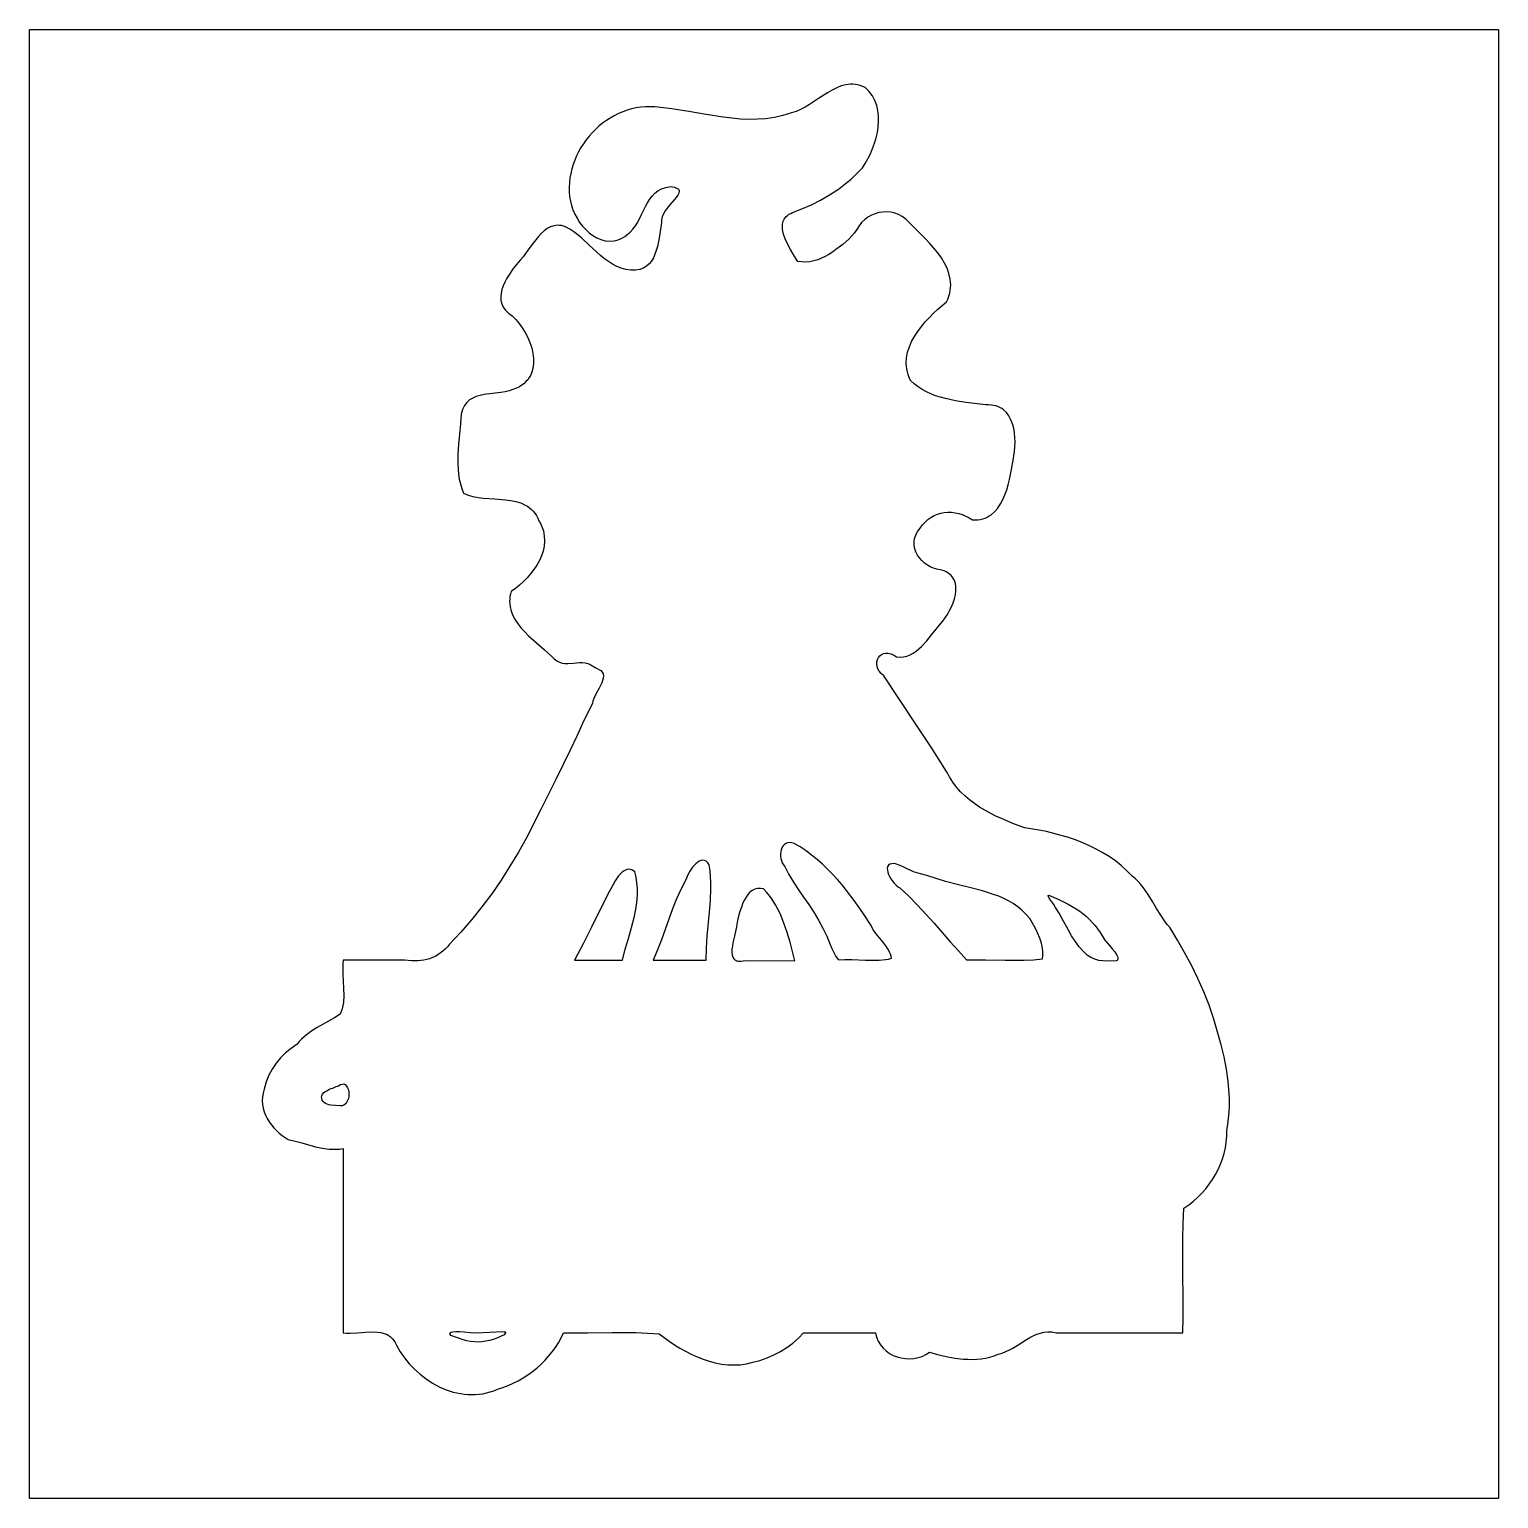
# Model space of a CAD drawing. Extents: x 0 to 100, y 0 to 100.
import ezdxf

# ---------------------------------------------------------------- set-up
doc = ezdxf.new("R2010")
doc.units = 0
doc.layers.add('[fixed]_BG', color=7, linetype='CONTINUOUS')
doc.layers.add('Edge.Cuts', color=7, linetype='CONTINUOUS')

msp = doc.modelspace()

# ---------------------------------------------------------------- linework, layer by layer
at = {"layer": '[fixed]_BG', "color": 7}
msp.add_lwpolyline([(0, 100), (100, 100), (100, 0), (0, 0)], close=True, dxfattribs=at)
at = {"layer": 'Edge.Cuts', "color": 1}
for points in [[(37.737303, 52.95251), (37.280792, 51.940126), (36.811786, 50.934585), (35.842844, 48.939207), (34.84356, 46.956741), (33.827017, 44.977554), (33.280079, 44.004045), (32.704947, 43.043004), (32.100487, 42.097999), (31.465562, 41.172599), (30.799038, 40.270371), (30.099781, 39.394882), (29.366655, 38.549703), (28.598526, 37.738398), (28.450641, 37.56127), (28.296186, 37.399915), (28.135347, 37.254079), (27.968319, 37.123512), (27.795292, 37.007959), (27.616459, 36.907168), (27.432008, 36.820888), (27.242136, 36.748868), (27.04703, 36.690868), (26.846884, 36.646608), (26.641889, 36.615848), (26.432236, 36.598338), (25.999724, 36.602038), (25.55088, 36.655728), (21.359549, 36.655728), (21.336739, 36.431111), (21.326229, 36.198586), (21.332629, 35.715915), (21.388779, 34.722747), (21.400549, 34.23664), (21.376159, 33.773774), (21.344479, 33.554867), (21.296639, 33.346342), (21.230269, 33.149725), (21.142999, 32.966542), (20.756768, 32.725208), (20.365669, 32.501295), (19.590297, 32.063726), (19.216737, 31.829067), (18.859736, 31.569827), (18.524652, 31.275503), (18.367003, 31.111905), (18.216842, 30.935597), (17.812848, 30.646981), (17.440373, 30.334066), (17.101472, 29.995486), (16.7982, 29.629874), (16.532612, 29.235862), (16.306763, 28.812083), (16.122709, 28.357168), (15.982506, 27.86975), (15.907376, 27.603034), (15.865206, 27.339571), (15.853976, 27.080151), (15.871696, 26.825557), (15.916386, 26.576575), (15.986056, 26.333992), (16.078706, 26.098592), (16.192335, 25.871163), (16.324959, 25.652489), (16.474579, 25.443356), (16.639205, 25.244548), (16.81684, 25.056854), (17.005495, 24.881057), (17.203175, 24.717942), (17.407886, 24.568298), (17.617636, 24.432908), (18.081198, 24.329137), (18.544103, 24.204219), (19.471643, 23.949651), (19.93813, 23.849359), (20.407659, 23.786639), (20.643854, 23.773959), (20.881157, 23.776059), (21.119681, 23.794999), (21.359546, 23.832499), (21.359546, 11.29208), (21.586336, 11.27083), (21.828046, 11.26683), (22.343359, 11.29206), (22.879736, 11.33083), (23.411431, 11.34619), (23.667476, 11.33355), (23.912696, 11.3012), (24.143871, 11.24453), (24.357784, 11.15891), (24.551217, 11.039734), (24.720949, 10.882377), (24.863765, 10.682224), (24.976442, 10.434659), (25.234768, 10.000084), (25.529489, 9.581933), (25.857735, 9.183767), (26.216629, 8.809143), (26.603301, 8.461628), (27.014875, 8.144781), (27.448479, 7.862163), (27.901238, 7.617337), (28.37028, 7.413862), (28.852733, 7.255302), (29.34572, 7.145216), (29.595266, 7.109456), (29.846368, 7.087166), (30.098668, 7.078866), (30.351806, 7.084766), (30.605423, 7.105496), (30.859158, 7.141456), (31.112657, 7.193106), (31.365553, 7.260886), (31.617493, 7.345246), (31.868116, 7.446609), (32.230446, 7.563583), (32.586514, 7.699542), (32.935317, 7.853943), (33.275842, 8.026242), (33.607085, 8.215901), (33.928037, 8.422367), (34.237692, 8.645105), (34.535041, 8.883567), (34.819077, 9.137212), (35.088792, 9.405496), (35.34318, 9.687875), (35.58123, 9.983807), (35.801939, 10.292744), (36.004296, 10.614148), (36.187297, 10.947474), (36.349931, 11.292177), (37.162167, 11.279577), (37.983069, 11.282077), (39.634151, 11.303277), (40.455976, 11.307477), (41.269748, 11.297577), (42.07129, 11.266367), (42.856421, 11.206557), (43.545013, 10.707444), (43.907212, 10.468766), (44.280048, 10.240779), (44.662544, 10.026057), (45.053726, 9.827179), (45.452618, 9.646721), (45.858249, 9.48726), (46.269637, 9.351374), (46.685813, 9.241639), (47.105798, 9.160639), (47.528618, 9.110939), (47.9533, 9.095119), (48.378868, 9.115769), (48.804346, 9.175449), (49.228759, 9.276741), (49.723817, 9.411334), (50.206101, 9.577775), (50.673092, 9.77691), (51.122265, 10.009584), (51.551101, 10.276638), (51.957076, 10.578921), (52.337669, 10.917274), (52.690358, 11.292544), (57.587938, 11.292544), (57.662718, 10.989645), (57.777129, 10.713421), (57.9271, 10.464429), (58.108556, 10.243219), (58.317421, 10.050345), (58.54962, 9.886363), (58.80108, 9.751827), (59.067726, 9.647287), (59.345486, 9.573297), (59.630281, 9.530417), (59.91804, 9.519197), (60.204687, 9.540187), (60.486148, 9.593937), (60.758348, 9.681017), (61.017213, 9.801969), (61.25867, 9.957348), (61.818533, 9.808873), (62.396381, 9.675252), (62.986984, 9.568107), (63.585114, 9.499057), (63.88537, 9.482447), (64.185545, 9.479747), (64.484991, 9.492367), (64.783049, 9.521757), (65.079069, 9.569397), (65.372398, 9.636747), (65.66238, 9.725237), (65.948361, 9.836324), (66.208823, 9.907124), (66.460157, 10.002044), (66.703897, 10.116476), (66.94158, 10.245837), (67.404921, 10.530992), (67.862474, 10.820798), (68.09292, 10.955977), (68.326528, 11.078553), (68.564836, 11.18394), (68.809378, 11.26755), (69.06169, 11.32479), (69.32331, 11.35107), (69.595778, 11.34177), (69.880623, 11.29238), (78.513929, 11.29238), (78.523829, 12.351436), (78.521829, 13.416381), (78.505169, 15.552443), (78.510669, 17.677598), (78.536229, 18.728907), (78.584779, 19.76888), (78.913527, 19.996875), (79.226501, 20.243134), (79.522909, 20.506672), (79.801958, 20.786509), (80.062863, 21.081663), (80.304831, 21.391148), (80.527073, 21.713984), (80.728797, 22.049189), (80.909214, 22.395777), (81.067534, 22.752769), (81.202965, 23.119182), (81.314719, 23.494033), (81.401999, 23.876339), (81.464019, 24.265119), (81.499999, 24.659389), (81.509099, 25.058166), (81.575429, 25.478914), (81.624399, 25.899357), (81.656709, 26.31937), (81.673079, 26.738827), (81.674279, 27.15761), (81.660869, 27.575595), (81.593299, 28.408671), (81.476039, 29.237088), (81.314889, 30.059827), (81.11545, 30.875918), (80.883394, 31.684376), (80.759607, 32.162752), (80.62119, 32.637717), (80.469018, 33.109121), (80.303963, 33.576817), (79.938701, 34.500497), (79.53235, 35.407542), (79.091997, 36.296837), (78.624588, 37.167172), (78.137112, 38.017364), (77.636563, 38.84623), (77.46434, 39.045819), (77.301909, 39.256227), (76.999547, 39.702332), (76.715273, 40.170864), (76.434924, 40.648087), (76.144334, 41.12026), (75.82934, 41.573646), (75.658265, 41.789), (75.475779, 41.994504), (75.280108, 42.188443), (75.069484, 42.369096), (74.703431, 42.738804), (74.318502, 43.082077), (73.916076, 43.399899), (73.497534, 43.693256), (73.064261, 43.963131), (72.617634, 44.210506), (72.159036, 44.436368), (71.689847, 44.6417), (71.211449, 44.827487), (70.725223, 44.99471), (70.232549, 45.144355), (69.73481, 45.277408), (69.233385, 45.394848), (68.729654, 45.497665), (67.720809, 45.663355), (66.938302, 45.956938), (66.157249, 46.282136), (65.772409, 46.459958), (65.394102, 46.649724), (65.02438, 46.85278), (64.665306, 47.070475), (64.31893, 47.304157), (63.987312, 47.555171), (63.672505, 47.824864), (63.376567, 48.114584), (63.101553, 48.425677), (62.84952, 48.759491), (62.622524, 49.117374), (62.422621, 49.50067), (61.366784, 51.139865), (60.29532, 52.777275), (58.150911, 55.997173), (57.979228, 56.148868), (57.848043, 56.309554), (57.755143, 56.475294), (57.698323, 56.642145), (57.675373, 56.806172), (57.684073, 56.963435), (57.722203, 57.109995), (57.787573, 57.241913), (57.877943, 57.35525), (57.991113, 57.44606), (58.124872, 57.51042), (58.277009, 57.54439), (58.445312, 57.544015), (58.627568, 57.505375), (58.821564, 57.424515), (59.02509, 57.297498), (59.268192, 57.274428), (59.501431, 57.290588), (59.725326, 57.342208), (59.940395, 57.425528), (60.147152, 57.536797), (60.346118, 57.672258), (60.537806, 57.828151), (60.722734, 58.00072), (61.074382, 58.380859), (61.405194, 58.782614), (61.719308, 59.175931), (62.02086, 59.530749), (62.179301, 59.72606), (62.336981, 59.944947), (62.489678, 60.183331), (62.633167, 60.437139), (62.763223, 60.702295), (62.875622, 60.97472), (62.966132, 61.250342), (63.030562, 61.525081), (63.064642, 61.794862), (63.064175, 62.055609), (63.024935, 62.303247), (62.942685, 62.533701), (62.884115, 62.641207), (62.813215, 62.742891), (62.729445, 62.838241), (62.632295, 62.926751), (62.521223, 63.007901), (62.395704, 63.081181), (62.255211, 63.146091), (62.099215, 63.202121), (61.845289, 63.241011), (61.598635, 63.310371), (61.36233, 63.407611), (61.139454, 63.530189), (60.933091, 63.675542), (60.746317, 63.841112), (60.582216, 64.024342), (60.443863, 64.222667), (60.334343, 64.433532), (60.256733, 64.654375), (60.214113, 64.882637), (60.209513, 65.115762), (60.246113, 65.351185), (60.326943, 65.58635), (60.455089, 65.818697), (60.633625, 66.045665), (60.790376, 66.270315), (60.964695, 66.468277), (61.154676, 66.639872), (61.358417, 66.785419), (61.574006, 66.90524), (61.799541, 66.99965), (62.033112, 67.06898), (62.272818, 67.11355), (62.516749, 67.13366), (62.763, 67.12956), (63.009664, 67.10175), (63.254835, 67.05046), (63.496609, 66.97599), (63.733075, 66.87868), (63.962331, 66.758847), (64.182471, 66.616812), (64.372749, 66.611312), (64.553785, 66.621312), (64.725835, 66.646202), (64.889153, 66.685282), (65.043994, 66.737832), (65.190612, 66.803162), (65.329262, 66.880562), (65.460198, 66.969342), (65.699954, 67.178177), (65.911911, 67.424051), (66.098113, 67.701337), (66.260594, 68.00441), (66.401394, 68.327644), (66.52255, 68.66541), (66.626101, 69.012084), (66.714081, 69.362037), (66.851494, 70.049281), (66.951094, 70.68213), (67.009684, 70.96605), (67.054014, 71.267302), (67.082144, 71.580768), (67.092184, 71.901327), (67.082184, 72.223861), (67.050284, 72.54325), (66.994554, 72.854375), (66.913064, 73.152119), (66.803909, 73.431359), (66.66517, 73.686978), (66.494935, 73.913858), (66.291288, 74.106878), (66.176337, 74.189088), (66.052314, 74.260918), (65.918983, 74.321718), (65.776102, 74.370858), (65.62343, 74.407688), (65.460732, 74.431578), (65.287765, 74.441878), (65.104293, 74.437878), (63.730434, 74.611295), (63.032434, 74.721929), (62.34518, 74.868351), (62.009829, 74.959621), (61.682262, 75.065431), (61.364181, 75.187627), (61.05728, 75.328072), (60.763262, 75.488622), (60.483824, 75.671142), (60.220666, 75.877488), (59.975489, 76.10952), (59.886629, 76.305425), (59.814829, 76.500799), (59.759449, 76.69551), (59.719839, 76.889425), (59.695369, 77.082405), (59.685369, 77.274317), (59.706349, 77.654392), (59.777619, 78.028568), (59.894047, 78.395766), (60.050509, 78.754903), (60.241875, 79.104897), (60.463019, 79.444665), (60.708813, 79.773127), (60.974129, 80.089201), (61.253839, 80.391805), (61.542815, 80.679857), (61.835928, 80.952275), (62.414054, 81.445885), (62.507874, 81.645305), (62.582684, 81.843437), (62.639244, 82.040221), (62.678344, 82.235592), (62.700764, 82.429485), (62.707264, 82.621837), (62.698664, 82.812582), (62.675734, 83.001658), (62.590004, 83.374542), (62.456163, 83.740013), (62.280769, 84.097483), (62.069931, 84.446478), (61.829888, 84.786497), (61.566927, 85.116998), (61.287284, 85.437483), (60.997221, 85.747438), (60.410842, 86.333708), (59.85783, 86.871699), (59.642368, 87.085009), (59.408824, 87.258733), (59.160686, 87.393888), (58.901446, 87.491498), (58.634594, 87.552568), (58.363623, 87.578128), (58.092024, 87.569228), (57.823286, 87.526818), (57.560904, 87.451948), (57.308364, 87.345637), (57.06916, 87.208904), (56.846783, 87.042764), (56.644726, 86.848241), (56.466478, 86.626346), (56.315527, 86.378103), (56.144068, 86.118996), (55.789205, 85.73989), (55.3569, 85.367686), (54.899887, 85.009944), (54.662563, 84.843384), (54.419602, 84.688703), (54.17118, 84.548654), (53.917478, 84.425994), (53.658675, 84.323474), (53.39495, 84.243834), (53.126482, 84.189864), (52.853453, 84.164294), (52.576039, 84.169894), (52.294419, 84.209394), (52.063722, 84.583491), (51.802315, 85.021397), (51.552338, 85.497191), (51.444805, 85.741197), (51.355935, 85.984958), (51.290995, 86.225231), (51.255245, 86.458777), (51.253945, 86.682359), (51.292395, 86.892734), (51.375845, 87.086663), (51.436095, 87.176453), (51.509565, 87.260913), (51.596925, 87.339643), (51.698821, 87.412233), (51.815918, 87.478283), (51.948875, 87.537393), (52.584463, 87.777427), (53.223896, 88.061811), (53.850441, 88.373655), (54.468693, 88.731818), (55.068955, 89.131298), (55.645102, 89.573065), (55.922217, 89.810106), (56.191006, 90.058081), (56.450705, 90.317111), (56.700546, 90.587314), (56.891329, 90.881591), (57.071911, 91.197905), (57.239365, 91.532854), (57.390718, 91.882883), (57.523118, 92.244898), (57.633597, 92.615341), (57.719227, 92.990812), (57.777067, 93.367909), (57.804187, 93.743228), (57.797687, 94.113369), (57.754617, 94.474947), (57.672017, 94.82454), (57.547085, 95.158725), (57.37668, 95.474131), (57.273548, 95.623725), (57.157976, 95.767347), (57.029596, 95.904572), (56.888042, 96.034973), (56.718747, 96.11737), (56.551122, 96.181455), (56.38508, 96.228182), (56.220533, 96.258503), (56.057391, 96.27337), (55.895568, 96.273736), (55.575524, 96.234771), (55.259696, 96.149228), (54.947376, 96.024723), (54.63786, 95.868878), (54.330445, 95.689309), (53.71909, 95.289476), (53.107668, 94.886173), (52.800168, 94.702267), (52.490535, 94.540349), (52.178066, 94.408038), (51.862052, 94.312952), (51.287507, 94.132841), (50.710951, 94.00411), (50.132648, 93.921617), (49.552865, 93.88022), (48.971866, 93.87477), (48.389917, 93.900148), (47.807287, 93.951194), (47.224236, 94.022771), (46.057947, 94.206959), (44.893172, 94.411574), (43.732042, 94.595489), (43.153506, 94.666831), (42.576677, 94.717574), (42.251862, 94.734403), (41.929902, 94.728713), (41.611461, 94.7013), (41.297206, 94.652951), (40.987798, 94.584456), (40.683906, 94.496602), (40.386193, 94.39018), (40.095323, 94.265981), (39.811962, 94.124792), (39.536774, 93.967404), (39.270424, 93.794606), (39.013577, 93.607187), (38.766896, 93.405937), (38.531048, 93.191646), (38.306698, 92.965102), (38.094508, 92.727096), (37.895146, 92.478417), (37.709275, 92.219854), (37.53756, 91.952197), (37.380664, 91.676235), (37.239255, 91.392758), (37.113994, 91.102556), (37.00555, 90.806417), (36.91458, 90.505132), (36.84175, 90.19949), (36.78773, 89.890281), (36.75319, 89.578293), (36.73879, 89.264316), (36.74519, 88.949139), (36.77305, 88.633553), (36.82306, 88.318347), (36.89587, 88.00431), (36.99505, 87.713096), (37.122269, 87.423524), (37.275424, 87.14), (37.452417, 86.86693), (37.65115, 86.608727), (37.869527, 86.369795), (38.105449, 86.154543), (38.356818, 85.967376), (38.621537, 85.812708), (38.897508, 85.694939), (39.182634, 85.618479), (39.47482, 85.587739), (39.771963, 85.607119), (39.921739, 85.636989), (40.07197, 85.681039), (40.22239, 85.739829), (40.37274, 85.813899), (40.522755, 85.903799), (40.672175, 86.010099), (40.891713, 86.194324), (41.083402, 86.404651), (41.252231, 86.636093), (41.403194, 86.883671), (41.671482, 87.40728), (41.928204, 87.935602), (42.064708, 88.189069), (42.213293, 88.42876), (42.378953, 88.64969), (42.56668, 88.846875), (42.781468, 89.015329), (43.028303, 89.150067), (43.312181, 89.246107), (43.638092, 89.298467), (43.90999, 89.250937), (44.09287, 89.181167), (44.15411, 89.138477), (44.19693, 89.090887), (44.22262, 89.038607), (44.23242, 88.981857), (44.20957, 88.855817), (44.13859, 88.714511), (44.029698, 88.559685), (43.893119, 88.393081), (43.577781, 88.031522), (43.419468, 87.840055), (43.274357, 87.64379), (43.152667, 87.44447), (43.064627, 87.243839), (43.020447, 87.043645), (43.018047, 86.944255), (43.030397, 86.845625), (42.859768, 85.78062), (42.744262, 85.222266), (42.668852, 84.952332), (42.577832, 84.694545), (42.468306, 84.453393), (42.337388, 84.233361), (42.182192, 84.038941), (41.99983, 83.874617), (41.787417, 83.744877), (41.542065, 83.654207), (41.260887, 83.607107), (40.940996, 83.608008), (40.602018, 83.653898), (40.281222, 83.739868), (39.976442, 83.861299), (39.685516, 84.013558), (39.406277, 84.192019), (39.13656, 84.392047), (38.874205, 84.609012), (38.617045, 84.838285), (38.109653, 85.315225), (37.597073, 85.785818), (37.333425, 86.007159), (37.061988, 86.21302), (36.780596, 86.39877), (36.487086, 86.559779), (36.34542, 86.608879), (36.208047, 86.642619), (36.074796, 86.661729), (35.945506, 86.666929), (35.698135, 86.638599), (35.464605, 86.563459), (35.243585, 86.447357), (35.033746, 86.296148), (34.833759, 86.115681), (34.642293, 85.911805), (34.27961, 85.457235), (33.935061, 84.979245), (33.59801, 84.524638), (33.428972, 84.320734), (33.25782, 84.140226), (32.938686, 83.729765), (32.625759, 83.272415), (32.482701, 83.031503), (32.354492, 82.785283), (32.245561, 82.535893), (32.160331, 82.285475), (32.103251, 82.036161), (32.078741, 81.790094), (32.091241, 81.54941), (32.145181, 81.316247), (32.244981, 81.092745), (32.39508, 80.88104), (32.59991, 80.68327), (32.863902, 80.501576), (33.101787, 80.262281), (33.330653, 79.990822), (33.546173, 79.692148), (33.744019, 79.371202), (33.919862, 79.032932), (34.069378, 78.682283), (34.188234, 78.324201), (34.272104, 77.963631), (34.316664, 77.60552), (34.317564, 77.254812), (34.270514, 76.916455), (34.227654, 76.753454), (34.171184, 76.595394), (34.100544, 76.442895), (34.015204, 76.296575), (33.914628, 76.157052), (33.798272, 76.024944), (33.665597, 75.900868), (33.516059, 75.785446), (33.349119, 75.679293), (33.164236, 75.583023), (32.91598, 75.478537), (32.651939, 75.399727), (32.375856, 75.340897), (32.091475, 75.296407), (31.512784, 75.227737), (30.945806, 75.148367), (30.676064, 75.090507), (30.420477, 75.012967), (30.182786, 74.910077), (29.966737, 74.776174), (29.776069, 74.605583), (29.614524, 74.392641), (29.545834, 74.268516), (29.485834, 74.131677), (29.393764, 73.817023), (29.340234, 73.149441), (29.272184, 72.467649), (29.207274, 71.777959), (29.163124, 71.086684), (29.157424, 70.40014), (29.174484, 70.060613), (29.207734, 69.724638), (29.259404, 69.393), (29.331704, 69.066492), (29.426834, 68.7459), (29.547, 68.432016), (29.859206, 68.300209), (30.192834, 68.204989), (30.543546, 68.138909), (30.907001, 68.094529), (31.654785, 68.041039), (32.401469, 67.984939), (32.763548, 67.937289), (33.112335, 67.866639), (33.443489, 67.765551), (33.75267, 67.626573), (33.897663, 67.540553), (34.035539, 67.442263), (34.165749, 67.330774), (34.287754, 67.205157), (34.401013, 67.064481), (34.504979, 66.907816), (34.599109, 66.73423), (34.682869, 66.542793), (34.779079, 66.372737), (34.860489, 66.201902), (34.980822, 65.858731), (35.047692, 65.514948), (35.064962, 65.172224), (35.036442, 64.832224), (34.965972, 64.49662), (34.857377, 64.167082), (34.714498, 63.845275), (34.541167, 63.532872), (34.341223, 63.231542), (34.118497, 62.942951), (33.876824, 62.668771), (33.620039, 62.41067), (33.351974, 62.170315), (33.076465, 61.94938), (32.797346, 61.74953), (32.746356, 61.570223), (32.711106, 61.394343), (32.690896, 61.221814), (32.685096, 61.052562), (32.713626, 60.723594), (32.791276, 60.406836), (32.912498, 60.101694), (33.071772, 59.807566), (33.263575, 59.523857), (33.482384, 59.249966), (33.722674, 58.985297), (33.97892, 58.72925), (34.517183, 58.240633), (35.05298, 57.779329), (35.542114, 57.34055), (35.712023, 57.151849), (35.889269, 57.014127), (36.07273, 56.920337), (36.261283, 56.863407), (36.453805, 56.836277), (36.64917, 56.831777), (37.043941, 56.863027), (37.436609, 56.900567), (37.629344, 56.904067), (37.818184, 56.887947), (38.002005, 56.845167), (38.179681, 56.768667), (38.549268, 56.550072), (38.884929, 56.35397), (38.991205, 56.25429), (39.051785, 56.135573), (39.072455, 56.000303), (39.058985, 55.850963), (39.017195, 55.690038), (38.952855, 55.520011), (38.779714, 55.162595), (38.585883, 54.798582), (38.417687, 54.447851), (38.357677, 54.283673), (38.321437, 54.130268), (38.035229, 53.539012), (37.737318, 52.952731)], [(55.068232, 36.666935), (55.512888, 36.688445), (55.974187, 36.685045), (56.916598, 36.648785), (57.382651, 36.638445), (57.835228, 36.648345), (58.266802, 36.689735), (58.47236, 36.725755), (58.669842, 36.773875), (58.647362, 36.918388), (58.605532, 37.061134), (58.546652, 37.202345), (58.473052, 37.342256), (58.290993, 37.619111), (58.077947, 37.89354), (57.633219, 38.442598), (57.438707, 38.720944), (57.287541, 39.004358), (56.763572, 39.811713), (56.208128, 40.611732), (55.618393, 41.392662), (55.309784, 41.772297), (54.991543, 42.142752), (54.663319, 42.50256), (54.324759, 42.85025), (53.975508, 43.184355), (53.615218, 43.503406), (53.243532, 43.805932), (52.860102, 44.090466), (52.464572, 44.355538), (52.05659, 44.59968), (51.887581, 44.64399), (51.734704, 44.65319), (51.598196, 44.63072), (51.478294, 44.58003), (51.375234, 44.50458), (51.289264, 44.40781), (51.220584, 44.293161), (51.169474, 44.164083), (51.136154, 44.02402), (51.120854, 43.876421), (51.123854, 43.724732), (51.145314, 43.572397), (51.185504, 43.422865), (51.244664, 43.279579), (51.323034, 43.145989), (51.420844, 43.025538), (51.691605, 42.481122), (52.00172, 41.956041), (52.338767, 41.443311), (52.690321, 40.935942), (53.043964, 40.42695), (53.387271, 39.909347), (53.707823, 39.376146), (53.993196, 38.820362), (54.146867, 38.563999), (54.278358, 38.292165), (54.508126, 37.725704), (54.623068, 37.44288), (54.749156, 37.168203), (54.894727, 36.907567), (55.068106, 36.666884)], [(60.185079, 42.660671), (59.573518, 42.959366), (59.258177, 43.092728), (58.876694, 43.22684), (58.698783, 43.21595), (58.56483, 43.17362), (58.47113, 43.10395), (58.41404, 43.01104), (58.38983, 42.89897), (58.39483, 42.771834), (58.42535, 42.633723), (58.4777, 42.488728), (58.54819, 42.340939), (58.63314, 42.194445), (58.831635, 41.92171), (59.043693, 41.703249), (59.145585, 41.624589), (59.239805, 41.571779), (59.847984, 40.994389), (60.43671, 40.39564), (61.010054, 39.781009), (61.572094, 39.155967), (62.678551, 37.896558), (63.231114, 37.273138), (63.788672, 36.661207), (64.43194, 36.673287), (65.085315, 36.670187), (66.403178, 36.647327), (67.058067, 36.641927), (67.703862, 36.650127), (68.335763, 36.679237), (68.948971, 36.736387), (68.976951, 36.90953), (68.988151, 37.084906), (68.983751, 37.261988), (68.965171, 37.440256), (68.890321, 37.798244), (68.773689, 38.154683), (68.625414, 38.505382), (68.455643, 38.846156), (68.092202, 39.481159), (67.832167, 39.782473), (67.557622, 40.050373), (67.268852, 40.287926), (66.966138, 40.498206), (66.649766, 40.684283), (66.320017, 40.849245), (65.977179, 40.996132), (65.621537, 41.128026), (64.872964, 41.359134), (64.076521, 41.567192), (63.234586, 41.776664), (62.349376, 42.012169), (61.077403, 42.404711), (60.646406, 42.535661), (60.184953, 42.660615), (60.184953, 42.660615)]]:
    msp.add_lwpolyline(points, dxfattribs=at)
for points in [[(46.063016, 36.655709), (46.083996, 37.466179), (46.139936, 38.279244), (46.289931, 39.907845), (46.350611, 40.720725), (46.379501, 41.53089), (46.376801, 41.934539), (46.359911, 42.33701), (46.326711, 42.738138), (46.275141, 43.137759), (46.169471, 43.279928), (46.058419, 43.375778), (45.943331, 43.429448), (45.82555, 43.445078), (45.706425, 43.426798), (45.587296, 43.378748), (45.46951, 43.305068), (45.354409, 43.209898), (45.137651, 42.971638), (44.947775, 42.697072), (44.795541, 42.41931), (44.691706, 42.171454), (44.351237, 41.507965), (44.049986, 40.828234), (43.777161, 40.136673), (43.521972, 39.437693), (43.021346, 38.035111), (42.754327, 37.340335), (42.461781, 36.655781), (46.063033, 36.655722)], [(40.358299, 36.655781), (40.553893, 37.386576), (40.771672, 38.128953), (40.987594, 38.879949), (41.177607, 39.636598), (41.255387, 40.016117), (41.317667, 40.395936), (41.361447, 40.775688), (41.383707, 41.155), (41.381507, 41.533505), (41.351757, 41.910828), (41.291477, 42.286602), (41.197667, 42.660453), (41.048773, 42.76691), (40.902667, 42.82267), (40.759734, 42.83286), (40.62036, 42.8026), (40.484926, 42.737), (40.353818, 42.64118), (40.227419, 42.520254), (40.106113, 42.379345), (39.880324, 42.058044), (39.679517, 41.718222), (39.365159, 41.146791), (38.265664, 38.886227), (37.699379, 37.765294), (37.10993, 36.655763), (40.358326, 36.655783)], [(52.100791, 36.603074), (51.770412, 37.869616), (51.578136, 38.52511), (51.355306, 39.177717), (51.092549, 39.81416), (50.94327, 40.122169), (50.780494, 40.42116), (50.603051, 40.709471), (50.409767, 40.985442), (50.199474, 41.247414), (49.970997, 41.493727), (49.752481, 41.532477), (49.551402, 41.524577), (49.367007, 41.474587), (49.198549, 41.387147), (49.045276, 41.266885), (48.906439, 41.118411), (48.781289, 40.946338), (48.669072, 40.755284), (48.569043, 40.549863), (48.480443, 40.334691), (48.334559, 39.89355), (48.225417, 39.468785), (48.147007, 39.097318), (48.127237, 38.919454), (48.091487, 38.721335), (47.992067, 38.284383), (47.888784, 37.826566), (47.848204, 37.602365), (47.821674, 37.387986), (47.814174, 37.188441), (47.830774, 37.008742), (47.876444, 36.853905), (47.956184, 36.728942), (48.010384, 36.679222), (48.074994, 36.638862), (48.150604, 36.608472), (48.237874, 36.588682), (48.449865, 36.583382), (48.715952, 36.628042), (52.100726, 36.603092)], [(69.380013, 41.069747), (70.076324, 40.773747), (70.69272, 40.468882), (71.237833, 40.147349), (71.486355, 39.977892), (71.720292, 39.801345), (71.940727, 39.616728), (72.148734, 39.423067), (72.345394, 39.219388), (72.531786, 39.004714), (72.708988, 38.778068), (72.878081, 38.53848), (73.19625, 38.016565), (73.519088, 37.647976), (73.70293, 37.428887), (73.872117, 37.206859), (74.004444, 36.997077), (74.049854, 36.901527), (74.077714, 36.814727), (74.085314, 36.738597), (74.069764, 36.675017), (74.028344, 36.625887), (73.958294, 36.593117), (73.349587, 36.578637), (73.061444, 36.593467), (72.783347, 36.633567), (72.514734, 36.706827), (72.255032, 36.821153), (72.003678, 36.984462), (71.7601, 37.204661), (71.444099, 37.566317), (71.171886, 37.935864), (70.932429, 38.311902), (70.714699, 38.69303), (70.300271, 39.464948), (70.081507, 39.852937), (69.840334, 40.24041), (69.719907, 40.437741), (69.582227, 40.62006), (69.451081, 40.801038), (69.350253, 40.994346), (69.340853, 41.026866), (69.346253, 41.047366), (69.380103, 41.069746)], [(21.581425, 28.079846), (21.657365, 27.963029), (21.710805, 27.829415), (21.742385, 27.684257), (21.752745, 27.532805), (21.742515, 27.380309), (21.712335, 27.232021), (21.662835, 27.093192), (21.594675, 26.969074), (21.508475, 26.864917), (21.404878, 26.785967), (21.28452, 26.737487), (21.14804, 26.724717), (20.825246, 26.745667), (20.524841, 26.786127), (20.388305, 26.801787), (20.264567, 26.837817), (20.155381, 26.891367), (20.062501, 26.959607), (19.987681, 27.039677), (19.932691, 27.128737), (19.899291, 27.223947), (19.889221, 27.322477), (19.904251, 27.421467), (19.946121, 27.518087), (20.016601, 27.609477), (20.117439, 27.692807), (20.2504, 27.765227), (20.441024, 27.885109), (20.540264, 27.923019), (20.645904, 27.943539), (20.882092, 28.049826), (20.98377, 28.078916), (21.05621, 28.113346), (21.167989, 28.176856), (21.304563, 28.216476), (21.412096, 28.221676), (21.500936, 28.180236), (21.581426, 28.079814)], [(30.458343, 11.289575), (32.231336, 11.365905), (32.322066, 11.358105), (32.376746, 11.341825), (32.401976, 11.318615), (32.404376, 11.290025), (32.366896, 11.222905), (32.317086, 11.152885), (32.072202, 11.02945), (31.823356, 10.922786), (31.571285, 10.833386), (31.316732, 10.761776), (31.060439, 10.708456), (30.803147, 10.673926), (30.545592, 10.658696), (30.28852, 10.663296), (30.03267, 10.688176), (29.778782, 10.733886), (29.527598, 10.800926), (29.279856, 10.889806), (28.692269, 11.108935), (28.630429, 11.170395), (28.607689, 11.230055), (28.629469, 11.284325), (28.701199, 11.329625), (28.828293, 11.362365), (29.016182, 11.378965), (29.27029, 11.375865), (29.596042, 11.349425), (30.017269, 11.308495), (30.458371, 11.289605)]]:
    msp.add_lwpolyline(points, close=True, dxfattribs=at)

doc.saveas('drawing.dxf')
